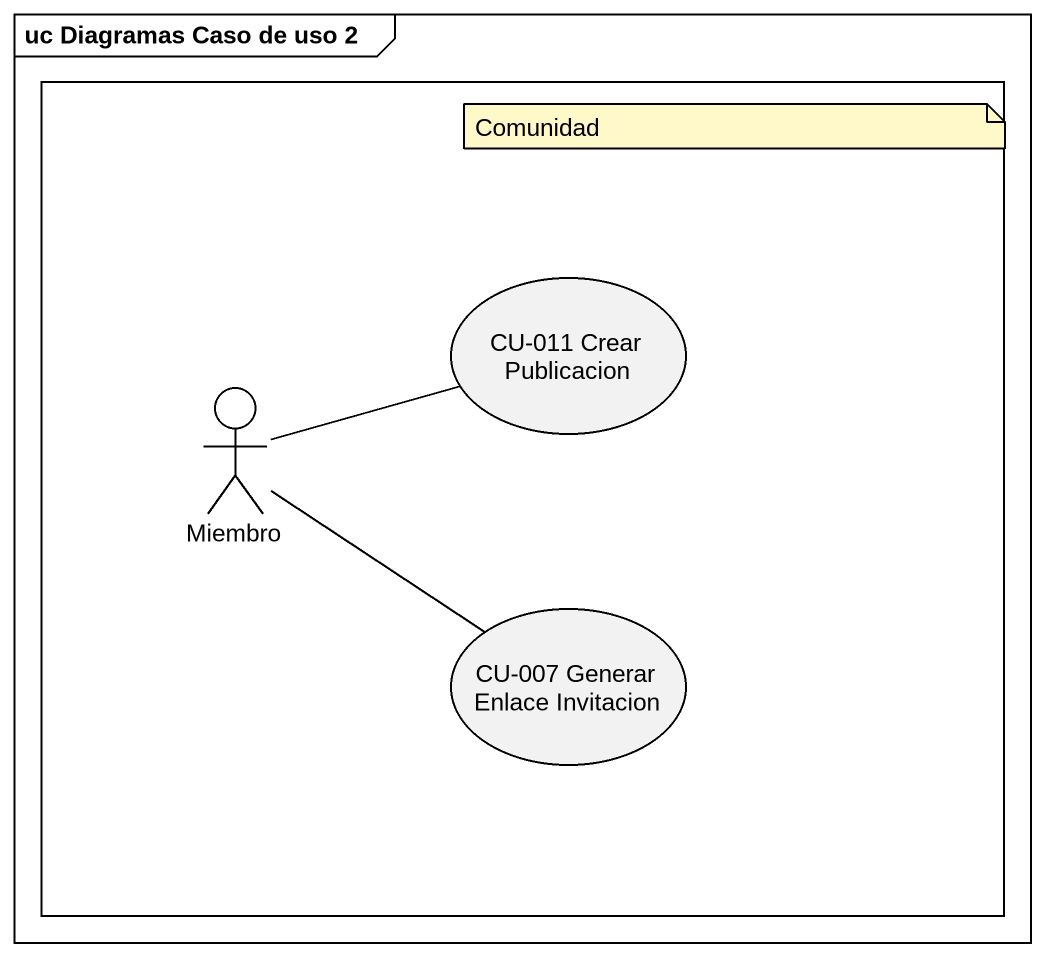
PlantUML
@startuml
mainframe uc Diagramas Caso de uso 2
rectangle " " as rectangle1 {
  usecase "CU-011 Crear Publicacion" as CU_011_Crear_Publicacion
  actor Miembro
  usecase "CU-007 Generar Enlace Invitacion" as CU_007_Generar_Enlace
}
Miembro -right- CU_011_Crear_Publicacion
Miembro -right- CU_007_Generar_Enlace
note as N1
  Comunidad
end note
@enduml
